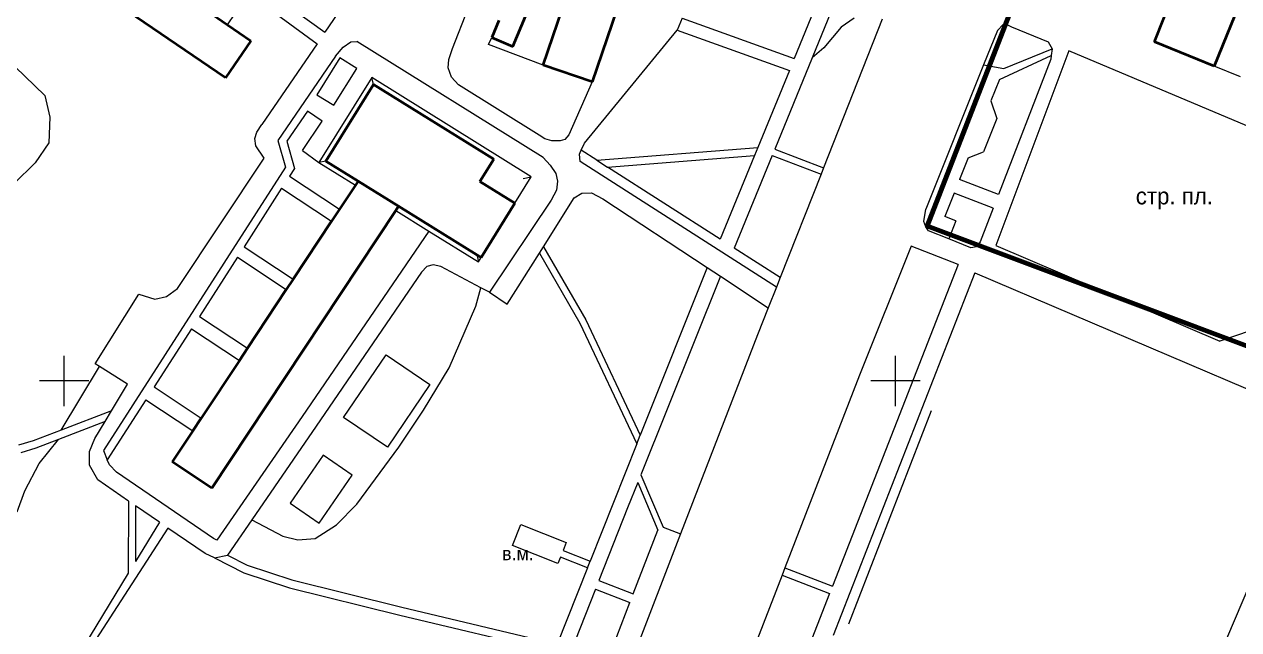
# Model space of a CAD drawing. Extents: x 1000 to 4000, y -5000 to -1000.
# Drawn here: x 1390.4 to 1682.6, y -3259.8 to -3114.3 of the extents above; entities that cross this region are included whole.
import ezdxf
from ezdxf.enums import TextEntityAlignment as Align

# ---------------------------------------------------------------- set-up
doc = ezdxf.new("R2010")
doc.units = 0
doc.header["$MEASUREMENT"] = 0
for name, color, linetype in [('1', 7, 'CONTINUOUS'), ('11', 7, 'CONTINUOUS'), ('17', 7, 'CONTINUOUS'), ('24', 7, 'CONTINUOUS'), ('37', 7, 'CONTINUOUS'), ('40', 7, 'CONTINUOUS'), ('5', 7, 'CONTINUOUS'), ('6', 7, 'CONTINUOUS'), ('7', 7, 'CONTINUOUS'), ('границы команд_1', 10, 'CONTINUOUS')]:
    doc.layers.add(name, color=color, linetype=linetype)
doc.styles.get("Standard").update_dxf_attribs({"font": 'txt', "height": 0.2})

msp = doc.modelspace()

# ---------------------------------------------------------------- linework, layer by layer
at = {"layer": '1', "color": 253, "linetype": 'Continuous', "lineweight": 0}
for p, q in [((1400, -3206.06), (1400, -3194.02)), ((1600, -3206.06), (1600, -3194.02)), ((1405.96, -3200), (1394.04, -3200)), ((1605.96, -3200), (1594.04, -3200))]:
    msp.add_line(p, q, dxfattribs=at)
at = {"layer": '11', "color": 253, "linetype": 'Continuous', "lineweight": 0}
for p, q in [((1502.1, -3119.15), (1502.86, -3117.5)), ((1515.23, -3124.09), (1502.1, -3119.15)), ((1709.83, -3149.35), (1641.71, -3120.71))]:
    msp.add_line(p, q, dxfattribs=at)
at = {"layer": '24', "color": 253, "linetype": 'Continuous', "lineweight": 0}
for p, q in [((1614.29, -3038.61), (1579.95, -3122.37)), ((1585.02, -3099.62), (1575.63, -3122.53)), ((1441.78, -3101.17), (1462.73, -3116.18)), ((1441.89, -3105.09), (1460.82, -3118.96)), ((1467.07, -3109.83), (1462.73, -3116.18)), ((1493.45, -3120.08), (1497.2, -3110.5)), ((1548.66, -3112.86), (1547.45, -3115.71)), ((1548.66, -3112.86), (1575.63, -3122.53)), ((1596.8, -3113.05), (1582.66, -3148.81)), ((1624.51, -3115.75), (1625.9, -3114.35)), ((1625.9, -3114.35), (1627.06, -3114.52)), ((1525.18, -3142.86), (1547.45, -3115.71)), ((1547.45, -3115.71), (1574.45, -3125.41)), ((1624.51, -3115.75), (1621.19, -3124.03)), ((1627.06, -3114.52), (1627.88, -3114.92)), ((1627.88, -3114.92), (1636.74, -3118.52)), ((1460.82, -3118.96), (1447.54, -3138.38)), ((1465.28, -3121.94), (1467.08, -3119.76)), ((1467.08, -3119.76), (1468.96, -3118.49)), ((1468.96, -3118.49), (1470.39, -3118.47)), ((1515.23, -3146.33), (1470.39, -3118.47)), ((1492.52, -3122.74), (1493.45, -3120.08)), ((1626.07, -3124.94), (1637.66, -3120.21)), ((1636.74, -3118.52), (1637.66, -3120.21)), ((1637.66, -3120.21), (1637.46, -3121.77)), ((1465.28, -3121.94), (1451.41, -3142.21)), ((1466.32, -3122.39), (1460.81, -3131.25)), ((1470.37, -3124.91), (1466.32, -3122.39)), ((1492.36, -3124.76), (1492.52, -3122.74)), ((1579.95, -3122.37), (1570.95, -3144.34)), ((1641.71, -3120.71), (1624.09, -3167.47)), ((1637.34, -3122.67), (1624.75, -3155.22)), ((1625.02, -3127.57), (1637.46, -3121.77)), ((1637.46, -3121.77), (1637.34, -3122.67)), ((1464.87, -3133.77), (1470.37, -3124.91)), ((1493.15, -3127.03), (1492.36, -3124.76)), ((1574.45, -3125.41), (1566.87, -3143.92)), ((1621.19, -3124.03), (1607.3, -3158.71)), ((1621.19, -3124.03), (1626.07, -3124.94)), ((1682.96, -3126.96), (1676.68, -3124.36)), ((1494.83, -3128.82), (1493.15, -3127.03)), ((1514.24, -3140.92), (1494.83, -3128.82)), ((1527, -3128.1), (1521.37, -3140.9)), ((1625.02, -3127.57), (1622.96, -3132.7)), ((1460.81, -3131.25), (1464.87, -3133.77)), ((1622.96, -3132.7), (1624.37, -3136.96)), ((1458.51, -3135.14), (1453.54, -3142.41)), ((1457.34, -3144.65), (1462.03, -3137.55)), ((1462.03, -3137.55), (1458.51, -3135.14)), ((1624.37, -3136.96), (1621.19, -3144.92)), ((1445.89, -3141.74), (1446.31, -3140.2)), ((1446.31, -3140.2), (1447.54, -3138.38)), ((1446.14, -3143.53), (1445.89, -3141.74)), ((1448.11, -3146.49), (1446.14, -3143.53)), ((1451.41, -3142.21), (1453.2, -3148.62)), ((1453.54, -3142.41), (1455.37, -3148.94)), ((1515.63, -3141.81), (1514.24, -3140.92)), ((1517.33, -3142.3), (1515.63, -3141.81)), ((1519.32, -3142.35), (1517.33, -3142.3)), ((1520.46, -3141.98), (1519.32, -3142.35)), ((1521.37, -3140.9), (1520.46, -3141.98)), ((1524.34, -3144.53), (1525.18, -3142.86)), ((1427.27, -3177.77), (1448.11, -3146.49)), ((1457.34, -3144.65), (1461.28, -3147.55)), ((1515.23, -3146.33), (1516.91, -3148.18)), ((1523.94, -3145.55), (1524.25, -3144.72)), ((1524.16, -3147.27), (1523.94, -3145.55)), ((1524.25, -3144.72), (1524.34, -3144.53)), ((1528.15, -3146.97), (1524.34, -3144.53)), ((1528.15, -3146.97), (1566.87, -3143.92)), ((1530.71, -3148.61), (1566.09, -3145.82)), ((1566.09, -3145.82), (1557.83, -3165.96)), ((1570.34, -3145.83), (1561.2, -3168.11)), ((1566.87, -3143.92), (1566.09, -3145.82)), ((1570.34, -3145.83), (1582.07, -3150.31)), ((1570.95, -3144.34), (1582.66, -3148.81)), ((1617.46, -3146.43), (1615.39, -3151.6)), ((1617.46, -3146.43), (1621.19, -3144.92)), ((1453.2, -3148.62), (1409.43, -3216.72)), ((1455.37, -3148.94), (1454.18, -3150.79)), ((1516.91, -3148.18), (1518.29, -3150.17)), ((1571.34, -3177.45), (1524.16, -3147.27)), ((1528.15, -3146.97), (1530.71, -3148.61)), ((1557.83, -3165.96), (1530.71, -3148.61)), ((1582.66, -3148.81), (1582.07, -3150.31)), ((1454.18, -3150.79), (1466.22, -3158.76)), ((1518.29, -3150.17), (1518.67, -3152.04)), ((1518.67, -3152.04), (1518.4, -3154.19)), ((1582.07, -3150.31), (1572.24, -3175.18)), ((1624.75, -3155.22), (1615.39, -3151.6)), ((1452.31, -3153.7), (1443.28, -3167.76)), ((1452.31, -3153.7), (1464.31, -3161.65)), ((1518.4, -3154.19), (1517.18, -3156.56)), ((1522.69, -3156.05), (1524.51, -3154.89)), ((1524.51, -3154.89), (1526.88, -3154.84)), ((1526.88, -3154.84), (1529.57, -3156.27)), ((1614.09, -3154.86), (1611.83, -3160.48)), ((1623.48, -3158.49), (1614.09, -3154.86)), ((1517.18, -3156.56), (1502.29, -3178.69)), ((1515.28, -3167.76), (1522.69, -3156.05)), ((1529.57, -3156.27), (1554.72, -3172.79)), ((1606.78, -3161.73), (1607.3, -3158.71)), ((1614.54, -3161.53), (1611.83, -3160.48)), ((1623.48, -3158.49), (1620.34, -3166.61)), ((1487.75, -3163.99), (1457.24, -3208.58)), ((1607.3, -3162.97), (1606.78, -3161.73)), ((1607.94, -3163.93), (1607.3, -3162.97)), ((1612.8, -3165.88), (1607.94, -3163.93)), ((1614.54, -3161.53), (1612.8, -3165.88)), ((1618.1, -3168), (1612.8, -3165.88)), ((1620.34, -3166.61), (1619.49, -3167.79)), ((1443.28, -3167.76), (1455.08, -3175.58)), ((1506.55, -3181.56), (1514.31, -3169.3)), ((1514.31, -3169.3), (1515.28, -3167.76)), ((1514.31, -3169.3), (1524.03, -3186.11)), ((1515.28, -3167.76), (1525.46, -3185.36)), ((1572.24, -3175.18), (1561.2, -3168.11)), ((1603.73, -3167.64), (1591.32, -3198.62)), ((1615.05, -3172.07), (1603.73, -3167.64)), ((1619.49, -3167.79), (1618.1, -3168)), ((1624.09, -3167.47), (1677.98, -3190.44)), ((1441.66, -3170.27), (1432.51, -3184.5)), ((1441.66, -3170.27), (1453.43, -3178.07)), ((1487.27, -3172.49), (1485.97, -3173.85)), ((1488.75, -3172.08), (1487.27, -3172.49)), ((1490.63, -3172.55), (1488.75, -3172.08)), ((1500.24, -3177.61), (1490.63, -3172.55)), ((1554.72, -3172.79), (1538.59, -3213.08)), ((1554.72, -3172.79), (1557.86, -3174.86)), ((1615.05, -3172.07), (1584.8, -3249.37)), ((1485.97, -3173.85), (1460.62, -3210.9)), ((1557.86, -3174.86), (1538.73, -3222.62)), ((1557.86, -3174.86), (1569.37, -3182.42)), ((1572.24, -3175.18), (1571.34, -3177.45)), ((1619.11, -3174.08), (1585.01, -3261.22)), ((1619.11, -3174.08), (1691.44, -3204.84)), ((1424.64, -3179.7), (1427.27, -3177.77)), ((1502.29, -3178.69), (1500.24, -3177.61)), ((1502.29, -3178.69), (1506.55, -3181.56)), ((1571.34, -3177.45), (1569.37, -3182.42)), ((1407.47, -3195.94), (1417.97, -3179.18)), ((1417.97, -3179.18), (1421.82, -3180.38)), ((1421.82, -3180.38), (1424.64, -3179.7)), ((1432.51, -3184.5), (1444.09, -3192.17)), ((1569.37, -3182.42), (1566.79, -3188.96)), ((1430.6, -3187.47), (1421.63, -3201.43)), ((1430.6, -3187.47), (1442.14, -3195.12)), ((1524.03, -3186.11), (1537.77, -3215.12)), ((1525.46, -3185.36), (1538.59, -3213.08)), ((1691.4, -3185.93), (1677.98, -3190.44)), ((1566.79, -3188.96), (1548.28, -3236.8)), ((1408.46, -3196.56), (1407.47, -3195.94)), ((1467.23, -3208.84), (1477.44, -3193.73)), ((1477.44, -3193.73), (1487.98, -3200.85)), ((1415.24, -3200.81), (1408.46, -3196.56)), ((1591.32, -3198.62), (1573.39, -3244.96)), ((1411.39, -3207.21), (1415.24, -3200.81)), ((1421.63, -3201.43), (1432.98, -3208.95)), ((1487.98, -3200.85), (1477.77, -3215.97)), ((1419.62, -3204.56), (1410.36, -3218.96)), ((1419.62, -3204.56), (1430.92, -3212.05)), ((1411.39, -3207.21), (1399.3, -3211.83)), ((1409.83, -3209.81), (1411.39, -3207.21)), ((1409.83, -3209.81), (1398.6, -3214.1)), ((1407.38, -3213.88), (1409.83, -3209.81)), ((1457.24, -3208.58), (1436.75, -3238.32)), ((1477.77, -3215.97), (1467.23, -3208.84)), ((1399.3, -3211.83), (1392.52, -3214.41)), ((1460.62, -3210.9), (1445.13, -3233.38)), ((1537.77, -3215.12), (1538.59, -3213.08)), ((1392.52, -3214.41), (1389.02, -3215.5)), ((1393.14, -3216.19), (1389.54, -3217.3)), ((1398.6, -3214.1), (1393.14, -3216.19)), ((1406.1, -3216.96), (1407.38, -3213.88)), ((1409.43, -3216.72), (1410.36, -3218.96)), ((1537.77, -3215.12), (1532.13, -3229.21)), ((1406.1, -3220.29), (1406.1, -3216.96)), ((1410.88, -3220.21), (1410.36, -3218.96)), ((1462.33, -3217.87), (1454.36, -3229.39)), ((1469.31, -3222.7), (1462.33, -3217.87)), ((1408.07, -3223.83), (1406.1, -3220.29)), ((1412.58, -3221.95), (1410.88, -3220.21)), ((1435.88, -3237.94), (1412.58, -3221.95)), ((1415.47, -3228.91), (1408.07, -3223.83)), ((1461.34, -3234.22), (1469.31, -3222.7)), ((1538, -3224.47), (1535.55, -3230.57)), ((1538, -3224.47), (1542.85, -3235.87)), ((1538.73, -3222.62), (1544.08, -3235.18)), ((1415.47, -3228.91), (1415.42, -3246.24)), ((1417.18, -3230.08), (1417.14, -3243.43)), ((1422.9, -3234), (1417.18, -3230.08)), ((1454.36, -3229.39), (1461.34, -3234.22)), ((1532.13, -3229.21), (1526.52, -3243.35)), ((1535.55, -3230.57), (1528.63, -3248.02)), ((1422.9, -3234), (1417.14, -3243.43)), ((1445.13, -3233.38), (1439.27, -3241.89)), ((1691.61, -3233.78), (1669.47, -3285.98)), ((1424.97, -3235.43), (1406.75, -3263.58)), ((1433.89, -3241.54), (1424.97, -3235.43)), ((1507.83, -3239.59), (1509.84, -3234.52)), ((1509.84, -3234.52), (1520.78, -3238.86)), ((1548.28, -3236.8), (1536.22, -3267.95)), ((1536.91, -3251.23), (1542.85, -3235.87)), ((1544.08, -3235.18), (1548.28, -3236.8)), ((1436.75, -3238.32), (1435.88, -3237.94)), ((1518.77, -3243.93), (1507.83, -3239.59)), ((1520.78, -3238.86), (1520.02, -3240.77)), ((1436.19, -3242.54), (1433.89, -3241.54)), ((1436.19, -3242.54), (1439.27, -3241.89)), ((1436.19, -3242.54), (1443.22, -3246.13)), ((1439.27, -3241.89), (1443.99, -3244.3)), ((1519.38, -3242.4), (1518.77, -3243.93)), ((1525.87, -3244.98), (1519.38, -3242.4)), ((1520.02, -3240.77), (1526.52, -3243.35)), ((1443.99, -3244.3), (1454.74, -3247.86)), ((1525.87, -3244.98), (1518.6, -3263.3)), ((1525.87, -3244.98), (1526.52, -3243.35)), ((1573.39, -3244.96), (1572.71, -3246.71)), ((1573.39, -3244.96), (1584.8, -3249.37)), ((1415.42, -3246.24), (1404.61, -3263.93)), ((1443.22, -3246.13), (1454.19, -3249.76)), ((1454.74, -3247.86), (1481.19, -3254.43)), ((1528.63, -3248.02), (1536.91, -3251.23)), ((1572.71, -3246.71), (1545.27, -3317.61)), ((1572.71, -3246.71), (1584.11, -3251.12)), ((1454.19, -3249.76), (1480.72, -3256.36)), ((1527.81, -3250.08), (1521.62, -3265.7)), ((1527.81, -3250.08), (1536.11, -3253.29)), ((1584.11, -3251.12), (1556.4, -3321.91)), ((1481.19, -3254.43), (1518.6, -3263.3)), ((1531.9, -3264.17), (1536.11, -3253.29)), ((1480.72, -3256.36), (1517.86, -3265.17))]:
    msp.add_line(p, q, dxfattribs=at)
at = {"layer": '37', "color": 253, "linetype": 'Continuous', "lineweight": 0}
msp.add_line((1588.78, -3258.43), (1608.62, -3207.15), dxfattribs=at)
at = {"layer": '40', "color": 253, "linetype": 'Continuous', "lineweight": 0}
for p, q in [((1590.06, -3112.83), (1586.96, -3114.96)), ((1586.96, -3114.96), (1582.75, -3119.99)), ((1582.75, -3119.99), (1579.95, -3122.37)), ((1385.78, -3122.17), (1395.35, -3131.38)), ((1395.35, -3131.38), (1396.56, -3136.59)), ((1396.56, -3136.59), (1396.32, -3142.77)), ((1396.32, -3142.77), (1393.05, -3147.61)), ((1393.05, -3147.61), (1387.96, -3152.58)), ((1499.02, -3182.03), (1500.24, -3177.61)), ((1492.65, -3196.85), (1499.02, -3182.03)), ((1399.3, -3211.83), (1408.46, -3196.56)), ((1486.42, -3207.08), (1492.65, -3196.85)), ((1480.5, -3215.97), (1486.42, -3207.08)), ((1393.99, -3219.89), (1398.6, -3214.1)), ((1470.42, -3229.61), (1480.5, -3215.97)), ((1390.53, -3226.45), (1393.99, -3219.89)), ((1388.7, -3231.48), (1390.53, -3226.45)), ((1465.53, -3234.65), (1470.42, -3229.61)), ((1445.13, -3233.38), (1452.63, -3237.31)), ((1460.34, -3237.91), (1465.53, -3234.65)), ((1452.63, -3237.31), (1456.19, -3238.2)), ((1456.19, -3238.2), (1460.34, -3237.91))]:
    msp.add_line(p, q, dxfattribs=at)
at = {"layer": '6', "color": 253, "linetype": 'Continuous', "lineweight": 40}
for p, q in [((1540.89, -3087.32), (1527, -3128.1)), ((1438.79, -3127.19), (1384.64, -3090.24)), ((1662.34, -3118.53), (1671.19, -3095.82)), ((1507.96, -3119.61), (1516.05, -3100.11)), ((1686.25, -3100.83), (1676.68, -3124.36)), ((1515.23, -3124.09), (1522.45, -3102.89)), ((1434.39, -3111.07), (1439.26, -3114.39)), ((1439.26, -3114.39), (1444.89, -3118.24)), ((1504.56, -3113.4), (1502.86, -3117.5)), ((1444.89, -3118.24), (1438.79, -3127.19)), ((1502.86, -3117.5), (1507.96, -3119.61)), ((1676.68, -3124.36), (1662.34, -3118.53)), ((1527, -3128.1), (1515.23, -3124.09)), ((1474.38, -3128.74), (1462.94, -3147.16)), ((1503.38, -3146.73), (1474.38, -3128.74)), ((1462.94, -3147.16), (1470.71, -3151.99)), ((1500.03, -3152.12), (1503.38, -3146.73)), ((1470.71, -3151.99), (1470.05, -3152.99)), ((1470.71, -3151.99), (1480.43, -3158.03)), ((1508.41, -3157.32), (1500.03, -3152.12)), ((1470.05, -3152.99), (1466.22, -3158.76)), ((1480.43, -3158.03), (1479.76, -3159.03)), ((1480.43, -3158.03), (1499.28, -3169.74)), ((1500.3, -3170.37), (1508.41, -3157.32)), ((1479.76, -3159.03), (1435.53, -3225.8)), ((1466.22, -3158.76), (1464.31, -3161.65)), ((1464.31, -3161.65), (1455.08, -3175.58)), ((1499.28, -3169.74), (1500.3, -3170.37)), ((1455.08, -3175.58), (1453.43, -3178.07)), ((1453.43, -3178.07), (1444.09, -3192.17)), ((1444.09, -3192.17), (1442.14, -3195.12)), ((1442.14, -3195.12), (1432.98, -3208.95)), ((1432.98, -3208.95), (1430.92, -3212.05)), ((1430.92, -3212.05), (1426, -3219.48)), ((1435.53, -3225.8), (1426, -3219.48))]:
    msp.add_line(p, q, dxfattribs=at)
at = {"layer": '7', "color": 253, "linetype": 'Continuous', "lineweight": 0}
for p, q in [((1439.26, -3114.39), (1441.11, -3111.68)), ((1474, -3127.08), (1461.28, -3147.55)), ((1512.38, -3150.93), (1474, -3127.08)), ((1474.38, -3128.74), (1474, -3127.08)), ((1462.94, -3147.16), (1461.28, -3147.55)), ((1461.28, -3147.55), (1470.05, -3152.99)), ((1508.41, -3157.32), (1512.38, -3150.93)), ((1510.43, -3151.38), (1512.38, -3150.93)), ((1479.76, -3159.03), (1487.75, -3163.99)), ((1487.75, -3163.99), (1499.66, -3171.39)), ((1499.28, -3169.74), (1499.66, -3171.39)), ((1499.66, -3171.39), (1500.3, -3170.37))]:
    msp.add_line(p, q, dxfattribs=at)
at = {"layer": 'границы команд_1', "color": 6, "lineweight": 100}
msp.add_lwpolyline([(1779.52, -2741.6), (1764.65, -2758.68), (1607.57, -3162.76), (1788.76, -3230.7), (1840.59, -3253.43), (1853.77, -3268.69), (1927.89, -3424.51), (1955.3, -3442.51), (1951.82, -3475.86), (1971.65, -3484.91), (1987.02, -3517.09), (2008.92, -3527.81), (2043.23, -3576.27), (2102.89, -3636.41), (2227.87, -3588.95), (2270.53, -3545.85), (2492.53, -3108.59), (2488.23, -3086.64), (2463.45, -3062.28), (2129.87, -2904.6), (1779.52, -2741.6)], dxfattribs=at)

# ---------------------------------------------------------------- texts
at = {"layer": '17', "color": 253, "linetype": 'Continuous', "lineweight": 0}
msp.add_text('стр. пл.', height=4, dxfattribs=at).set_placement((1667.08, -3156.19), align=Align.MIDDLE)
at = {"layer": '5', "color": 253, "linetype": 'Continuous', "lineweight": 0}
msp.add_text('в.м.', height=3.2, dxfattribs=at).set_placement((1509.15, -3241.52), align=Align.MIDDLE)

doc.saveas('drawing.dxf')
